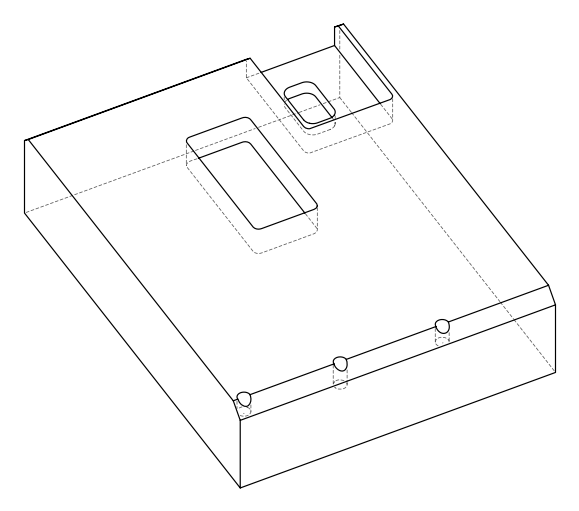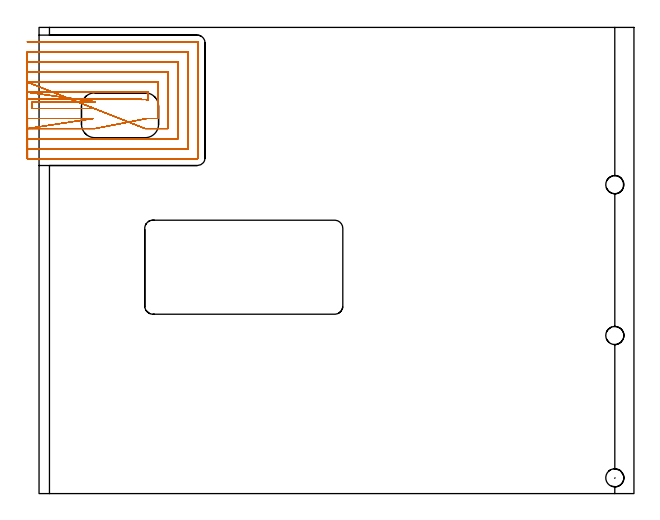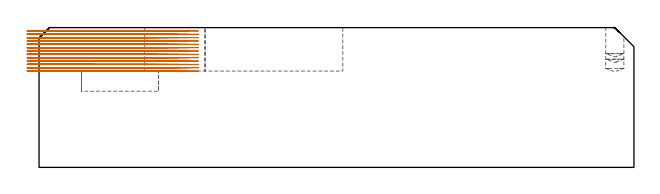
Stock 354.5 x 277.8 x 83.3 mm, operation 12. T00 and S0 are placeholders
(PLAN: 12 operations, 4 tool changes, 97.7 min)
(1 SPOT_DRILL | STEP1POCKET | NXT0321_9005460120000 | 0.03 min | 1 mm3)
(2 SPOT_DRILL_1 | STEP1POCKET_1 | NXT0321_9005460120000 | 0.03 min | 1 mm3)
(3 SPOT_DRILL_2 | STEP1POCKET_2 | NXT0321_9005460120000 | 0.03 min | 1 mm3)
(4 DRILL_BLIND_HOLE_INTO_CENTER | STEP1POCKET | NXT0301_079 | 0.08 min | 1477 mm3)
(5 DRILL_BLIND_HOLE_INTO_CENTER_1 | STEP1POCKET_1 | NXT0301_079 | 0.11 min | 2281 mm3)
(6 DRILL_BLIND_HOLE_INTO_CENTER_2 | STEP1POCKET_2 | NXT0301_079 | 0.09 min | 1778 mm3)
(7 AREA_MILL | FG_CHAMFER_SURFACE | UGT0205_001 | 4.85 min | 3836 mm3)
(8 AREA_MILL_1 | FG_CHAMFER_SURFACE_1 | UGT0205_001 | 11.07 min | 17741 mm3)
(9 AREA_MILL_2 | FG_CHAMFER_SURFACE_2 | UGT0205_001 | 0.28 min | 165 mm3)
(10 MILL_RECTANGULAR_POCKET | POCKET_RECTANGULAR_STRAIGHT | UGT0201_134 | Follow Part, ap 3.975, ae 75% | 2.72 min | 44387 mm3)
(11 MILL_RECTANGULAR_POCKET_1 | POCKET_RECTANGULAR_STRAIGHT_1 | NXT0201_009 | Follow Part, ap 2, ae 75% | 30.27 min | 170680 mm3)
(12 MILL_SLOT | SLOT_PARTIAL_RECTANGULAR | NXT0201_009 | Follow Part, ap 2, ae 75% | 48.09 min | 168328 mm3)
(TOOL NXT0321_9005460120000 | NC Spot Drill, 142deg, 12mm, Carbide, Uncoated | D12 PA142 FL30 Z2)
(TOOL NXT0301_079 | Carbide Drill 10.8mm [860.1-1080-032A1-MM 2214] | D10.8 PA140 FL55 Z2)
(TOOL UGT0205_001 | Chamfer Mill 20 x 3 x 45 deg. | D20 FL50 Z2)
(TOOL UGT0201_134 | Carbide End Mill 15.9 | D15.9 FL30 Z4)
(TOOL NXT0201_009 | ENDMILL 8mm [2P460-0800-NA 1630] | D8 FL26 Z6)
(OP 12 MILL_SLOT)
G17 G21 G94 G90
T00 M6
G54
G17 G0 G90 X-7. Y235.228 S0 M3
G43 Z93.302 H1
Z81.309
G94 G1 X-4. Y235.201 F250.
G3 X-3.693 Y235.2 R34. F500.
G1 X60.9
Y234.8
X62.369
X63.03 Y234.814
X63.47 Y234.804
X63.823 Y234.764
G2 X64.9 Y234.426 R4.074
G1 Y239.2
X-3.693
G2 X-4. Y239.202 R30.
G1 X-7. Y239.232 F250.
X33.347 Y233.5 F500.
X30.347 F250.
X-3.694 F500.
G3 X-4. Y233.499 R34.
G1 Y229.498
G2 X-3.694 Y229.5 R30.
G1 X29.3
X32.3 F250.
G0 Z93.302
X-7. Y223.46
Z81.309
G1 X-4. Y223.498
G2 X-3.694 Y223.5 R24. F500.
G1 X29.3
X32.3 F250.
X-7. Y217.446 F500.
X-4. Y217.497 F250.
G2 X-3.694 Y217.5 R18. F500.
G1 X30.262
X33.262 F250.
X64.2 Y223.5 F500.
X67.2 F250.
X70.9 F500.
Y245.2
X-3.693
G2 X-4. Y245.202 R24.
G1 X-7. Y245.24 F250.
X63.241 Y217.5 F500.
X66.241 F250.
X76.9 F500.
Y251.2
X-3.693
G2 X-4. Y251.203 R18.
G1 X-7. Y251.254 F250.
X-6.999 Y211.42
X-4. Y211.496
G2 X-3.694 Y211.5 R12. F500.
G1 X82.9
Y257.2
X-3.693
G2 X-4. Y257.204 R12.
G1 X-6.999 Y257.281 F250.
X-6.996 Y205.339
X-4. Y205.492
G2 X-3.694 Y205.5 R6. F500.
G1 X88.9
Y263.2
X-3.693
G2 X-4. Y263.208 R6.
G1 X-6.996 Y263.361 F250.
X-6.694 Y199.5
X-3.694
X94.3 F500.
G3 X94.9 Y200.1 R0.6
G1 Y268.6
G3 X94.3 Y269.2 R0.6
G1 X-3.693
X-6.693 F250.
G0 X-7. Y235.2 Z79.317
G1 X-4.
X60.9 F500.
Y234.8
X62.369
X63.03 Y234.814
X63.47 Y234.804
X63.823 Y234.764
G2 X64.9 Y234.426 R4.074
G1 Y239.2
X-4.
X-7. F250.
X33.347 Y233.5 F500.
X30.347 F250.
X-4. F500.
Y229.5
X29.3
X32.3 F250.
G0 Z93.302
X-7. Y223.5
Z79.317
G1 X-4.
X29.3 F500.
X32.3 F250.
X-7. Y217.5 F500.
X-4. F250.
X30.262 F500.
X33.262 F250.
X64.2 Y223.5 F500.
X67.2 F250.
X70.9 F500.
Y245.2
X-4.
X-7. F250.
X63.241 Y217.5 F500.
X66.241 F250.
X76.9 F500.
Y251.2
X-4.
X-7. F250.
Y211.5
X-4.
X82.9 F500.
Y257.2
X-4.
X-7. F250.
Y205.5
X-4.
X88.9 F500.
Y263.2
X-4.
X-7. F250.
Y199.5
X-4.
X94.3 F500.
G3 X94.9 Y200.1 R0.6
G1 Y268.6
G3 X94.3 Y269.2 R0.6
G1 X-4.
X-7. F250.
G0 Y235.2 Z77.324
G1 X-4.
X60.9 F500.
Y234.8
X62.369
X63.03 Y234.814
X63.47 Y234.804
X63.823 Y234.764
G2 X64.9 Y234.426 R4.074
G1 Y239.2
X-4.
X-7. F250.
X33.347 Y233.5 F500.
X30.347 F250.
X-4. F500.
Y229.5
X29.3
X32.3 F250.
G0 Z93.302
X-7. Y223.5
Z77.324
G1 X-4.
X29.3 F500.
X32.3 F250.
X-7. Y217.5 F500.
X-4. F250.
X30.262 F500.
X33.262 F250.
X64.2 Y223.5 F500.
X67.2 F250.
X70.9 F500.
Y245.2
X-4.
X-7. F250.
X63.241 Y217.5 F500.
X66.241 F250.
X76.9 F500.
Y251.2
X-4.
X-7. F250.
Y211.5
X-4.
X82.9 F500.
Y257.2
X-4.
X-7. F250.
Y205.5
X-4.
X88.9 F500.
Y263.2
X-4.
X-7. F250.
Y199.5
X-4.
X94.3 F500.
G3 X94.9 Y200.1 R0.6
G1 Y268.6
G3 X94.3 Y269.2 R0.6
G1 X-4.
X-7. F250.
G0 Y235.2 Z75.332
G1 X-4.
X60.9 F500.
Y234.8
X62.369
X63.03 Y234.814
X63.47 Y234.804
X63.823 Y234.764
G2 X64.9 Y234.426 R4.074
G1 Y235.2
Y239.2
X-4.
X-7. F250.
X33.347 Y233.5 F500.
X30.347 F250.
X-4. F500.
Y229.5
X29.3
X32.3 F250.
G0 Z93.302
X-7. Y223.5
Z75.332
G1 X-4.
X29.3 F500.
X32.3 F250.
X-7. Y217.5 F500.
X-4. F250.
X30.262 F500.
X33.262 F250.
X64.2 Y223.5 F500.
X67.2 F250.
X70.9 F500.
Y245.2
X-4.
X-7. F250.
X63.241 Y217.5 F500.
X66.241 F250.
X76.9 F500.
Y251.2
X-4.
X-7. F250.
Y211.5
X-4.
X82.9 F500.
Y257.2
X-4.
X-7. F250.
Y205.5
X-4.
X88.9 F500.
Y263.2
X-4.
X-7. F250.
Y199.5
X-4.
X94.3 F500.
G3 X94.9 Y200.1 R0.6
G1 Y268.6
G3 X94.3 Y269.2 R0.6
G1 X-4.
X-7. F250.
G0 Y235.2 Z73.339
G1 X-4.
X60.9 F500.
Y234.8
X62.369
X63.03 Y234.814
X63.47 Y234.804
X63.823 Y234.764
G2 X64.9 Y234.426 R4.074
G1 Y239.2
X-4.
X-7. F250.
X33.347 Y233.5 F500.
X30.347 F250.
X-4. F500.
Y229.5
X29.3
X32.3 F250.
G0 Z93.302
X-7. Y223.5
Z73.339
G1 X-4.
X29.3 F500.
X32.3 F250.
X-7. Y217.5 F500.
X-4. F250.
X30.262 F500.
X33.262 F250.
X64.2 Y223.5 F500.
X67.2 F250.
X70.9 F500.
Y245.2
X-4.
X-7. F250.
X63.241 Y217.5 F500.
X66.241 F250.
X76.9 F500.
Y251.2
X-4.
X-7. F250.
Y211.5
X-4.
X82.9 F500.
Y257.2
X-4.
X-7. F250.
Y205.5
X-4.
X88.9 F500.
Y263.2
X-4.
X-7. F250.
Y199.5
X-4.
X94.3 F500.
G3 X94.9 Y200.1 R0.6
G1 Y268.6
G3 X94.3 Y269.2 R0.6
G1 X-4.
X-7. F250.
G0 Y235.2 Z71.347
G1 X-4.
X60.9 F500.
Y234.8
X62.369
X63.03 Y234.814
X63.47 Y234.804
X63.823 Y234.764
G2 X64.9 Y234.426 R4.074
G1 Y235.2
Y239.2
X-4.
X-7. F250.
X33.347 Y233.5 F500.
X30.347 F250.
X-4. F500.
Y229.5
X29.3
X32.3 F250.
G0 Z93.302
X-7. Y223.5
Z71.347
G1 X-4.
X29.3 F500.
X32.3 F250.
X-7. Y217.5 F500.
X-4. F250.
X30.262 F500.
X33.262 F250.
X64.2 Y223.5 F500.
X67.2 F250.
X70.9 F500.
Y245.2
X-4.
X-7. F250.
X63.241 Y217.5 F500.
X66.241 F250.
X76.9 F500.
Y251.2
X-4.
X-7. F250.
Y211.5
X-4.
X82.9 F500.
Y257.2
X-4.
X-7. F250.
Y205.5
X-4.
X88.9 F500.
Y263.2
X-4.
X-7. F250.
Y199.5
X-4.
X94.3 F500.
G3 X94.9 Y200.1 R0.6
G1 Y268.6
G3 X94.3 Y269.2 R0.6
G1 X-4.
X-7. F250.
G0 Y235.2 Z69.355
G1 X-4.
X60.9 F500.
Y234.8
X62.369
X63.03 Y234.814
X63.47 Y234.804
X63.823 Y234.764
G2 X64.9 Y234.426 R4.074
G1 Y235.2
Y239.2
X-4.
X-7. F250.
X33.347 Y233.5 F500.
X30.347 F250.
X-4. F500.
Y229.5
X29.3
X32.3 F250.
G0 Z93.302
X-7. Y223.5
Z69.355
G1 X-4.
X29.3 F500.
X32.3 F250.
X-7. Y217.5 F500.
X-4. F250.
X30.262 F500.
X33.262 F250.
X64.2 Y223.5 F500.
X67.2 F250.
X70.9 F500.
Y245.2
X-4.
X-7. F250.
X63.241 Y217.5 F500.
X66.241 F250.
X76.9 F500.
Y251.2
X-4.
X-7. F250.
Y211.5
X-4.
X82.9 F500.
Y257.2
X-4.
X-7. F250.
Y205.5
X-4.
X88.9 F500.
Y263.2
X-4.
X-7. F250.
Y199.5
X-4.
X94.3 F500.
G3 X94.9 Y200.1 R0.6
G1 Y268.6
G3 X94.3 Y269.2 R0.6
G1 X-4.
X-7. F250.
G0 Y235.2 Z67.362
G1 X-4.
X60.9 F500.
Y234.8
X62.369
X63.03 Y234.814
X63.47 Y234.804
X63.823 Y234.764
G2 X64.9 Y234.426 R4.074
G1 Y235.2
Y239.2
X-4.
X-7. F250.
X33.347 Y233.5 F500.
X30.347 F250.
X-4. F500.
Y229.5
X29.3
X32.3 F250.
G0 Z93.302
X-7. Y223.5
Z67.362
G1 X-4.
X29.3 F500.
X32.3 F250.
X-7. Y217.5 F500.
X-4. F250.
X30.261 F500.
X33.261 F250.
X64.2 Y223.5 F500.
X67.2 F250.
X70.9 F500.
Y245.2
X-4.
X-7. F250.
X63.241 Y217.5 F500.
X66.241 F250.
X76.9 F500.
Y251.2
X-4.
X-7. F250.
Y211.5
X-4.
X82.9 F500.
Y257.2
X-4.
X-7. F250.
Y205.5
X-4.
X88.9 F500.
Y263.2
X-4.
X-7. F250.
Y199.5
X-4.
X94.3 F500.
G3 X94.9 Y200.1 R0.6
G1 Y268.6
G3 X94.3 Y269.2 R0.6
G1 X-4.
X-7. F250.
G0 Y235.2 Z65.37
G1 X-4.
X60.9 F500.
Y234.8
X62.369
X63.03 Y234.814
X63.47 Y234.804
X63.823 Y234.764
G2 X64.9 Y234.426 R4.074
G1 Y235.2
Y239.2
X-4.
X-7. F250.
X33.347 Y233.5 F500.
X30.347 F250.
X-4. F500.
Y229.5
X29.3
X32.3 F250.
G0 Z93.302
X-7. Y223.5
Z65.37
G1 X-4.
X29.3 F500.
X32.3 F250.
X-7. Y217.5 F500.
X-4. F250.
X30.262 F500.
X33.262 F250.
X64.2 Y223.5 F500.
X67.2 F250.
X70.9 F500.
Y245.2
X-4.
X-7. F250.
X63.241 Y217.5 F500.
X66.241 F250.
X76.9 F500.
Y251.2
X-4.
X-7. F250.
Y211.5
X-4.
X82.9 F500.
Y257.2
X-4.
X-7. F250.
Y205.5
X-4.
X88.9 F500.
Y263.2
X-4.
X-7. F250.
Y199.5
X-4.
X94.3 F500.
G3 X94.9 Y200.1 R0.6
G1 Y268.6
G3 X94.3 Y269.2 R0.6
G1 X-4.
X-7. F250.
G0 Y235.2 Z63.377
G1 X-4.
X60.9 F500.
Y234.8
X62.369
X63.03 Y234.814
X63.47 Y234.804
X63.823 Y234.764
G2 X64.9 Y234.426 R4.074
G1 Y235.2
Y239.2
X-4.
X-7. F250.
X33.347 Y233.5 F500.
X30.347 F250.
X-4. F500.
Y229.5
X29.3
X32.3 F250.
G0 Z93.302
X-7. Y223.5
Z63.377
G1 X-4.
X29.3 F500.
X32.3 F250.
X-7. Y217.5 F500.
X-4. F250.
X30.262 F500.
X33.262 F250.
X64.2 Y223.5 F500.
X67.2 F250.
X70.9 F500.
Y245.2
X-4.
X-7. F250.
X63.241 Y217.5 F500.
X66.241 F250.
X76.9 F500.
Y251.2
X-4.
X-7. F250.
Y211.5
X-4.
X82.9 F500.
Y257.2
X-4.
X-7. F250.
Y205.5
X-4.
X88.9 F500.
Y263.2
X-4.
X-7. F250.
Y199.5
X-4.
X94.3 F500.
G3 X94.9 Y200.1 R0.6
G1 Y268.6
G3 X94.3 Y269.2 R0.6
G1 X-4.
X-7. F250.
G0 Y235.2 Z61.385
G1 X-4.
X60.9 F500.
Y234.8
X62.369
X63.03 Y234.814
X63.47 Y234.804
X63.823 Y234.764
G2 X64.9 Y234.426 R4.074
G1 Y235.2
Y239.2
X-4.
X-7. F250.
X33.347 Y233.5 F500.
X30.347 F250.
X-4. F500.
Y229.5
X29.3
X32.3 F250.
G0 Z93.302
X-7. Y223.5
Z61.385
G1 X-4.
X29.3 F500.
X32.3 F250.
X-7. Y217.5 F500.
X-4. F250.
X30.262 F500.
X33.262 F250.
X64.2 Y223.5 F500.
X67.2 F250.
X70.9 F500.
Y245.2
X-4.
X-7. F250.
X63.241 Y217.5 F500.
X66.241 F250.
X76.9 F500.
Y251.2
X-4.
X-7. F250.
Y211.5
X-4.
X82.9 F500.
Y257.2
X-4.
X-7. F250.
Y205.5
X-4.
X88.9 F500.
Y263.2
X-4.
X-7. F250.
Y199.5
X-4.
X94.3 F500.
G3 X94.9 Y200.1 R0.6
G1 Y268.6
G3 X94.3 Y269.2 R0.6
G1 X-4.
X-7. F250.
G0 Y235.2 Z59.392
G1 X-4.
X60.9 F500.
Y234.8
X62.369
X63.03 Y234.814
X63.47 Y234.804
X63.823 Y234.764
G2 X64.9 Y234.426 R4.074
G1 Y235.2
Y239.2
X-4.
X-7. F250.
X33.347 Y233.5 F500.
X30.347 F250.
X-4. F500.
Y229.5
X29.3
X32.3 F250.
G0 Z93.302
X-7. Y223.5
Z59.392
G1 X-4.
X29.3 F500.
X32.3 F250.
X-7. Y217.5 F500.
X-4. F250.
X30.262 F500.
X33.262 F250.
X64.2 Y223.5 F500.
X67.2 F250.
X70.9 F500.
Y245.2
X-4.
X-7. F250.
X63.241 Y217.5 F500.
X66.241 F250.
X76.9 F500.
Y251.2
X-4.
X-7. F250.
Y211.5
X-4.
X82.9 F500.
Y257.2
X-4.
X-7. F250.
Y205.5
X-4.
X88.9 F500.
Y263.2
X-4.
X-7. F250.
Y199.5
X-4.
X94.3 F500.
G3 X94.9 Y200.1 R0.6
G1 Y268.6
G3 X94.3 Y269.2 R0.6
G1 X-4.
X-7. F250.
G0 Y235.2 Z57.4
G1 X-4.
X60.9 F500.
Y234.8
X63.091 Y234.813
X63.47 Y234.804
X63.823 Y234.764
G2 X64.9 Y234.426 R4.074
G1 Y235.2
Y239.2
X-4.
X-7. F250.
X33.348 Y233.5 F500.
X30.348 F250.
X-4. F500.
Y229.5
X29.3
X32.3 F250.
G0 Z93.302
X-7. Y223.5
Z57.4
G1 X-4.
X29.3 F500.
X32.3 F250.
X-7. Y217.5 F500.
X-4. F250.
X30.262 F500.
X33.262 F250.
X64.2 Y223.5 F500.
X67.2 F250.
X70.9 F500.
Y245.2
X-4.
X-7. F250.
X63.241 Y217.5 F500.
X66.241 F250.
X76.9 F500.
Y251.2
X-4.
X-7. F250.
Y211.5
X-4.
X82.9 F500.
Y257.2
X-4.
X-7. F250.
Y205.5
X-4.
X88.9 F500.
Y263.2
X-4.
X-7. F250.
Y199.5
X-4.
X94.3 F500.
G3 X94.9 Y200.1 R0.6
G1 Y268.6
G3 X94.3 Y269.2 R0.6
G1 X-4.
X-7. F250.
G0 Z93.302
M5
M2
